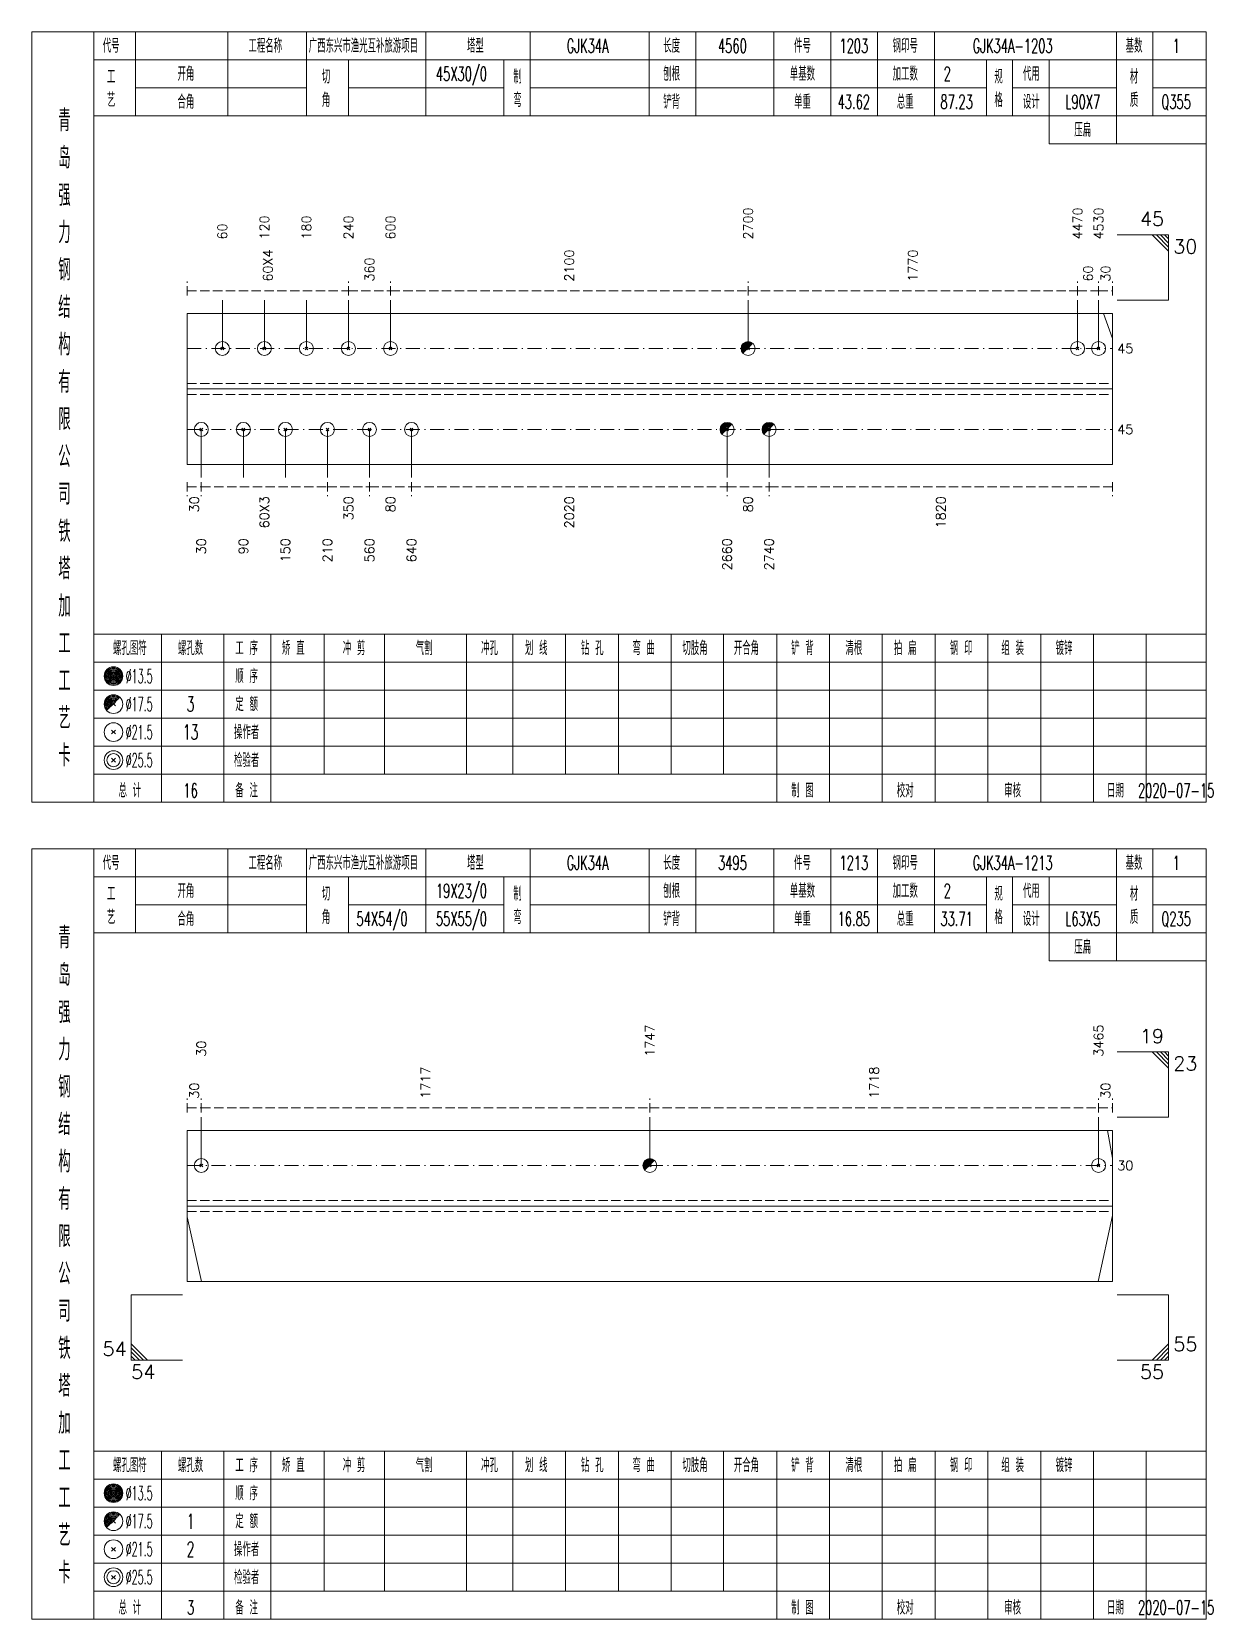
# Model space of a CAD drawing. Extents: x 0 to 2606, y -377 to 6479.
# Drawn here: x 1307 to 1559.9, y 1225 to 1565 of the extents above; entities that cross this region are included whole.
import ezdxf
from ezdxf.enums import TextEntityAlignment as Align

# ---------------------------------------------------------------- set-up
doc = ezdxf.new("R2010")
doc.units = 0
doc.header["$MEASUREMENT"] = 0
doc.linetypes.add('一点画线', pattern=[5.2, 3, -1, 0.2, -1])
doc.linetypes.add('虚线', pattern=[2.75, 2, -0.75])
doc.layers.get('0').update_dxf_attribs({"linetype": 'CONTINUOUS', "lineweight": 25})
doc.layers.add('1', color=7, linetype='CONTINUOUS', lineweight=25)
doc.layers.add('4', color=7, linetype='CONTINUOUS', lineweight=25)
doc.styles.get("Standard").update_dxf_attribs({"font": 'simplex.shx', "width": 0.7, "height": 3, "bigfont": 'gbhzfs.shx'})

msp = doc.modelspace()

# ---------------------------------------------------------------- linework, layer by layer
at = {"color": 7, "linetype": 'Continuous', "lineweight": 13}
for p, q in [((1550.4, 1521.5), (1539.4, 1521.5)), ((1546.9, 1521.5), (1550.4, 1518)), ((1547.78, 1521.5), (1550.4, 1518.88)), ((1548.65, 1521.5), (1550.4, 1519.75)), ((1549.53, 1521.5), (1550.4, 1520.62)), ((1550.4, 1507.5), (1550.4, 1521.5)), ((1347.8, 1497.17), (1347.8, 1507.5)), ((1356.8, 1497.17), (1356.8, 1507.5)), ((1365.8, 1497.17), (1365.8, 1507.5)), ((1374.8, 1497.17), (1374.8, 1507.5)), ((1383.8, 1497.17), (1383.8, 1507.5)), ((1460.36, 1497.17), (1460.36, 1507.5)), ((1530.9, 1497.17), (1530.9, 1507.5)), ((1535.4, 1497.17), (1535.4, 1507.5)), ((1550.4, 1507.5), (1539.4, 1507.5)), ((1538.4, 1499.28), (1536.45, 1504.67)), ((1347.5, 1496.87), (1348.1, 1497.47)), ((1348.1, 1496.87), (1347.5, 1497.47)), ((1356.5, 1496.87), (1357.1, 1497.47)), ((1357.1, 1496.87), (1356.5, 1497.47)), ((1365.5, 1496.87), (1366.1, 1497.47)), ((1366.1, 1496.87), (1365.5, 1497.47)), ((1374.5, 1496.87), (1375.1, 1497.47)), ((1375.1, 1496.87), (1374.5, 1497.47)), ((1383.5, 1496.87), (1384.1, 1497.47)), ((1384.1, 1496.87), (1383.5, 1497.47)), ((1530.6, 1496.87), (1531.2, 1497.47)), ((1531.2, 1496.87), (1530.6, 1497.47)), ((1535.1, 1496.87), (1535.7, 1497.47)), ((1535.7, 1496.87), (1535.1, 1497.47)), ((1343.3, 1479.83), (1343.3, 1469.5)), ((1352.3, 1479.83), (1352.3, 1469.5)), ((1361.3, 1479.83), (1361.3, 1469.5)), ((1370.3, 1479.83), (1370.3, 1469.5)), ((1379.3, 1479.83), (1379.3, 1469.5)), ((1388.3, 1479.83), (1388.3, 1469.5)), ((1455.86, 1479.83), (1455.86, 1469.5)), ((1464.86, 1479.83), (1464.86, 1469.5)), ((1550.4, 1346.5), (1539.4, 1346.5)), ((1546.9, 1346.5), (1550.4, 1343)), ((1547.78, 1346.5), (1550.4, 1343.88)), ((1548.65, 1346.5), (1550.4, 1344.75)), ((1549.53, 1346.5), (1550.4, 1345.62)), ((1550.4, 1332.5), (1550.4, 1346.5)), ((1343.3, 1322.19), (1343.3, 1332.5)), ((1439.32, 1322.19), (1439.32, 1332.5)), ((1535.4, 1322.19), (1535.4, 1332.5)), ((1538.4, 1323.78), (1537.32, 1329.69)), ((1550.4, 1332.5), (1539.4, 1332.5)), ((1343, 1321.89), (1343.6, 1322.49)), ((1343.6, 1321.89), (1343, 1322.49)), ((1535.1, 1321.89), (1535.7, 1322.49)), ((1535.7, 1321.89), (1535.1, 1322.49)), ((1340.3, 1311.19), (1343.36, 1297.31)), ((1538.4, 1311.44), (1535.28, 1297.31)), ((1328.3, 1294.5), (1339.3, 1294.5)), ((1328.3, 1294.5), (1328.3, 1280.5)), ((1550.4, 1294.5), (1539.4, 1294.5)), ((1550.4, 1294.5), (1550.4, 1280.5)), ((1331.8, 1280.5), (1328.3, 1284)), ((1330.92, 1280.5), (1328.3, 1283.12)), ((1330.05, 1280.5), (1328.3, 1282.25)), ((1546.9, 1280.5), (1550.4, 1284)), ((1547.78, 1280.5), (1550.4, 1283.12)), ((1548.65, 1280.5), (1550.4, 1282.25)), ((1329.17, 1280.5), (1328.3, 1281.38)), ((1328.3, 1280.5), (1339.3, 1280.5)), ((1550.4, 1280.5), (1539.4, 1280.5)), ((1549.53, 1280.5), (1550.4, 1281.38))]:
    msp.add_line(p, q, dxfattribs=at)
at = {"color": 8, "linetype": '虚线', "lineweight": 9}
for p, q in [((1340.3, 1508.5), (1340.3, 1511.5)), ((1374.8, 1508.5), (1374.8, 1511.5)), ((1374.8, 1508.5), (1374.8, 1511.5)), ((1383.8, 1508.5), (1383.8, 1511.5)), ((1383.8, 1508.5), (1383.8, 1511.5)), ((1460.36, 1508.5), (1460.36, 1511.5)), ((1460.36, 1508.5), (1460.36, 1511.5)), ((1530.9, 1508.5), (1530.9, 1511.5)), ((1530.9, 1508.5), (1530.9, 1511.5)), ((1535.4, 1508.5), (1535.4, 1511.5)), ((1535.4, 1508.5), (1535.4, 1511.5)), ((1538.4, 1508.5), (1538.4, 1511.5)), ((1340.3, 1509.5), (1374.8, 1509.5)), ((1374.8, 1509.5), (1383.8, 1509.5)), ((1383.8, 1509.5), (1460.36, 1509.5)), ((1460.36, 1509.5), (1530.9, 1509.5)), ((1530.9, 1509.5), (1535.4, 1509.5)), ((1535.4, 1509.5), (1538.4, 1509.5)), ((1340.3, 1468.5), (1340.3, 1465.5)), ((1340.3, 1467.5), (1343.3, 1467.5)), ((1343.3, 1468.5), (1343.3, 1465.5)), ((1343.3, 1468.5), (1343.3, 1465.5)), ((1343.3, 1467.5), (1370.3, 1467.5)), ((1370.3, 1468.5), (1370.3, 1465.5)), ((1370.3, 1468.5), (1370.3, 1465.5)), ((1370.3, 1467.5), (1379.3, 1467.5)), ((1379.3, 1468.5), (1379.3, 1465.5)), ((1379.3, 1468.5), (1379.3, 1465.5)), ((1379.3, 1467.5), (1388.3, 1467.5)), ((1388.3, 1468.5), (1388.3, 1465.5)), ((1388.3, 1468.5), (1388.3, 1465.5)), ((1388.3, 1467.5), (1455.86, 1467.5)), ((1455.86, 1468.5), (1455.86, 1465.5)), ((1455.86, 1468.5), (1455.86, 1465.5)), ((1455.86, 1467.5), (1464.86, 1467.5)), ((1464.86, 1468.5), (1464.86, 1465.5)), ((1464.86, 1468.5), (1464.86, 1465.5)), ((1464.86, 1467.5), (1538.4, 1467.5)), ((1538.4, 1468.5), (1538.4, 1465.5)), ((1340.3, 1333.5), (1340.3, 1336.5)), ((1343.3, 1333.5), (1343.3, 1336.5)), ((1343.3, 1333.5), (1343.3, 1336.5)), ((1439.32, 1333.5), (1439.32, 1336.5)), ((1439.32, 1333.5), (1439.32, 1336.5)), ((1535.4, 1333.5), (1535.4, 1336.5)), ((1535.4, 1333.5), (1535.4, 1336.5)), ((1538.4, 1333.5), (1538.4, 1336.5)), ((1340.3, 1334.5), (1343.3, 1334.5)), ((1343.3, 1334.5), (1439.32, 1334.5)), ((1439.32, 1334.5), (1535.4, 1334.5)), ((1535.4, 1334.5), (1538.4, 1334.5))]:
    msp.add_line(p, q, dxfattribs=at)
at = {"color": 7, "linetype": 'Continuous', "lineweight": 18}
for p, q in [((1340.3, 1504.67), (1340.3, 1472.33)), ((1340.3, 1504.67), (1538.4, 1504.67)), ((1538.4, 1504.67), (1538.4, 1472.33)), ((1340.3, 1488.5), (1538.4, 1488.5)), ((1340.3, 1329.69), (1340.3, 1297.31)), ((1340.3, 1329.69), (1538.4, 1329.69)), ((1538.4, 1329.69), (1538.4, 1297.31)), ((1340.3, 1313.5), (1538.4, 1313.5))]:
    msp.add_line(p, q, dxfattribs=at)
at = {"color": 3, "linetype": '一点画线', "lineweight": 13}
for p, q in [((1340.3, 1497.17), (1538.4, 1497.17)), ((1340.3, 1479.83), (1538.4, 1479.83)), ((1340.3, 1322.19), (1538.4, 1322.19))]:
    msp.add_line(p, q, dxfattribs=at)
at = {"color": 7, "linetype": 'Continuous', "lineweight": 0}
for p, q in [((1460.06, 1496.87), (1460.66, 1497.47)), ((1460.06, 1497.47), (1460.66, 1496.87)), ((1439.02, 1321.89), (1439.62, 1322.49)), ((1439.02, 1322.49), (1439.62, 1321.89))]:
    msp.add_line(p, q, dxfattribs=at)
at = {"color": 1, "linetype": '虚线', "lineweight": 18}
for p, q in [((1340.3, 1489.67), (1538.4, 1489.67)), ((1340.3, 1487.33), (1538.4, 1487.33)), ((1340.3, 1314.69), (1538.4, 1314.69)), ((1340.3, 1312.31), (1538.4, 1312.31))]:
    msp.add_line(p, q, dxfattribs=at)
at = {"color": 7, "linetype": 'Continuous', "lineweight": 13}
for centre in [(1347.8, 1497.17), (1356.8, 1497.17), (1365.8, 1497.17), (1374.8, 1497.17), (1383.8, 1497.17), (1460.36, 1497.17), (1530.9, 1497.17), (1535.4, 1497.17), (1343.3, 1322.19), (1439.32, 1322.19), (1535.4, 1322.19)]:
    msp.add_circle(centre, 1.5, dxfattribs=at)
for centre, radius in [((1460.36, 1497.17), 1.35), ((1460.36, 1497.17), 1.2), ((1460.36, 1497.17), 1.05), ((1460.36, 1497.17), 0.9), ((1460.36, 1497.17), 0.75), ((1460.36, 1497.17), 0.6), ((1460.36, 1497.17), 0.45), ((1460.36, 1497.17), 0.3), ((1460.36, 1497.17), 0.15), ((1439.32, 1322.19), 1.35), ((1439.32, 1322.19), 1.2), ((1439.32, 1322.19), 1.05), ((1439.32, 1322.19), 0.9), ((1439.32, 1322.19), 0.75), ((1439.32, 1322.19), 0.6), ((1439.32, 1322.19), 0.45), ((1439.32, 1322.19), 0.3), ((1439.32, 1322.19), 0.15)]:
    msp.add_arc(centre, radius, 45, 225, dxfattribs=at)
at = {"layer": '1', "color": 7, "linetype": 'Continuous', "lineweight": 13}
for p, q in [((1343, 1479.53), (1343.6, 1480.13)), ((1343.6, 1479.53), (1343, 1480.13)), ((1352, 1479.53), (1352.6, 1480.13)), ((1352.6, 1479.53), (1352, 1480.13)), ((1361, 1479.53), (1361.6, 1480.13)), ((1361.6, 1479.53), (1361, 1480.13)), ((1370, 1479.53), (1370.6, 1480.13)), ((1370.6, 1479.53), (1370, 1480.13)), ((1379, 1479.53), (1379.6, 1480.13)), ((1379.6, 1479.53), (1379, 1480.13)), ((1388, 1479.53), (1388.6, 1480.13)), ((1388.6, 1479.53), (1388, 1480.13))]:
    msp.add_line(p, q, dxfattribs=at)
at = {"layer": '1', "color": 7, "linetype": 'Continuous', "lineweight": 0}
for p, q in [((1455.56, 1479.53), (1456.16, 1480.13)), ((1455.56, 1480.13), (1456.16, 1479.53)), ((1464.56, 1479.53), (1465.16, 1480.13)), ((1464.56, 1480.13), (1465.16, 1479.53))]:
    msp.add_line(p, q, dxfattribs=at)
at = {"layer": '1', "color": 7, "linetype": 'Continuous', "lineweight": 18}
for p, q in [((1340.3, 1472.33), (1538.4, 1472.33)), ((1340.3, 1297.31), (1538.4, 1297.31))]:
    msp.add_line(p, q, dxfattribs=at)
at = {"layer": '1', "color": 7, "linetype": 'Continuous', "lineweight": 13}
for centre in [(1343.3, 1479.83), (1352.3, 1479.83), (1361.3, 1479.83), (1370.3, 1479.83), (1379.3, 1479.83), (1388.3, 1479.83), (1455.86, 1479.83), (1464.86, 1479.83)]:
    msp.add_circle(centre, 1.5, dxfattribs=at)
for centre, radius in [((1455.86, 1479.83), 1.35), ((1455.86, 1479.83), 1.2), ((1455.86, 1479.83), 1.05), ((1455.86, 1479.83), 0.9), ((1455.86, 1479.83), 0.75), ((1455.86, 1479.83), 0.6), ((1455.86, 1479.83), 0.45), ((1455.86, 1479.83), 0.3), ((1455.86, 1479.83), 0.15), ((1464.86, 1479.83), 1.35), ((1464.86, 1479.83), 1.2), ((1464.86, 1479.83), 1.05), ((1464.86, 1479.83), 0.9), ((1464.86, 1479.83), 0.75), ((1464.86, 1479.83), 0.6), ((1464.86, 1479.83), 0.45), ((1464.86, 1479.83), 0.3), ((1464.86, 1479.83), 0.15)]:
    msp.add_arc(centre, radius, 45, 225, dxfattribs=at)
at = {"layer": '4', "color": 1, "linetype": 'Continuous', "lineweight": 18}
for p, q in [((1320.3, 1400), (1320.3, 1565)), ((1329.2, 1547), (1329.2, 1565)), ((1349, 1547), (1349, 1565)), ((1365.8, 1547), (1365.8, 1565)), ((1391.4, 1547), (1391.4, 1565)), ((1413.7, 1547), (1413.7, 1565)), ((1439.2, 1547), (1439.2, 1565)), ((1449.2, 1547), (1449.2, 1565)), ((1465.9, 1547), (1465.9, 1565)), ((1478.1, 1547), (1478.1, 1565)), ((1488.1, 1547), (1488.1, 1565)), ((1500.3, 1547), (1500.3, 1565)), ((1539.2, 1541), (1539.2, 1565)), ((1547, 1547), (1547, 1565)), ((1320.3, 1559), (1558.4, 1559)), ((1374.8, 1547), (1374.8, 1559)), ((1408.1, 1547), (1408.1, 1559)), ((1511.4, 1547), (1511.4, 1559)), ((1517, 1547), (1517, 1559)), ((1524.8, 1541), (1524.8, 1559)), ((1329.2, 1553), (1365.8, 1553)), ((1374.8, 1553), (1408.1, 1553)), ((1413.7, 1553), (1511.4, 1553)), ((1517, 1553), (1539.2, 1553)), ((1547, 1553), (1558.4, 1553)), ((1320.3, 1547), (1558.4, 1547)), ((1524.8, 1541), (1558.4, 1541)), ((1320.3, 1436), (1558.4, 1436)), ((1334.8, 1400), (1334.8, 1436)), ((1348.1, 1400), (1348.1, 1436)), ((1358.2, 1400), (1358.2, 1436)), ((1369.6, 1406), (1369.6, 1436)), ((1382.5, 1406), (1382.5, 1436)), ((1400.1, 1406), (1400.1, 1436)), ((1410, 1406), (1410, 1436)), ((1421.3, 1406), (1421.3, 1436)), ((1432.6, 1406), (1432.6, 1436)), ((1443.9, 1406), (1443.9, 1436)), ((1455.1, 1406), (1455.1, 1436)), ((1466.5, 1406), (1466.5, 1436)), ((1477.8, 1406), (1477.8, 1436)), ((1489.1, 1406), (1489.1, 1436)), ((1500.4, 1406), (1500.4, 1436)), ((1511.7, 1406), (1511.7, 1436)), ((1523, 1406), (1523, 1436)), ((1534.3, 1406), (1534.3, 1436)), ((1545.6, 1406), (1545.6, 1436)), ((1320.3, 1430), (1558.4, 1430)), ((1320.3, 1424), (1558.4, 1424)), ((1320.3, 1418), (1558.4, 1418)), ((1320.3, 1412), (1558.4, 1412)), ((1320.3, 1406), (1558.4, 1406)), ((1466.5, 1400), (1466.5, 1406)), ((1477.8, 1400), (1477.8, 1406)), ((1489.1, 1400), (1489.1, 1406)), ((1500.4, 1400), (1500.4, 1406)), ((1511.7, 1400), (1511.7, 1406)), ((1523, 1400), (1523, 1406)), ((1534.3, 1400), (1534.3, 1406)), ((1545.6, 1400), (1545.6, 1406)), ((1320.3, 1225), (1320.3, 1390)), ((1329.2, 1372), (1329.2, 1390)), ((1349, 1372), (1349, 1390)), ((1365.8, 1372), (1365.8, 1390)), ((1391.4, 1372), (1391.4, 1390)), ((1413.7, 1372), (1413.7, 1390)), ((1439.2, 1372), (1439.2, 1390)), ((1449.2, 1372), (1449.2, 1390)), ((1465.9, 1372), (1465.9, 1390)), ((1478.1, 1372), (1478.1, 1390)), ((1488.1, 1372), (1488.1, 1390)), ((1500.3, 1372), (1500.3, 1390)), ((1539.2, 1366), (1539.2, 1390)), ((1547, 1372), (1547, 1390)), ((1320.3, 1384), (1558.4, 1384)), ((1374.8, 1372), (1374.8, 1384)), ((1408.1, 1372), (1408.1, 1384)), ((1511.4, 1372), (1511.4, 1384)), ((1517, 1372), (1517, 1384)), ((1524.8, 1366), (1524.8, 1384)), ((1329.2, 1378), (1365.8, 1378)), ((1374.8, 1378), (1408.1, 1378)), ((1413.7, 1378), (1511.4, 1378)), ((1517, 1378), (1539.2, 1378)), ((1547, 1378), (1558.4, 1378)), ((1320.3, 1372), (1558.4, 1372)), ((1524.8, 1366), (1558.4, 1366)), ((1320.3, 1261), (1558.4, 1261)), ((1334.8, 1225), (1334.8, 1261)), ((1348.1, 1225), (1348.1, 1261)), ((1358.2, 1225), (1358.2, 1261)), ((1369.6, 1231), (1369.6, 1261)), ((1382.5, 1231), (1382.5, 1261)), ((1400.1, 1231), (1400.1, 1261)), ((1410, 1231), (1410, 1261)), ((1421.3, 1231), (1421.3, 1261)), ((1432.6, 1231), (1432.6, 1261)), ((1443.9, 1231), (1443.9, 1261)), ((1455.1, 1231), (1455.1, 1261)), ((1466.5, 1231), (1466.5, 1261)), ((1477.8, 1231), (1477.8, 1261)), ((1489.1, 1231), (1489.1, 1261)), ((1500.4, 1231), (1500.4, 1261)), ((1511.7, 1231), (1511.7, 1261)), ((1523, 1231), (1523, 1261)), ((1534.3, 1231), (1534.3, 1261)), ((1545.6, 1231), (1545.6, 1261)), ((1320.3, 1255), (1558.4, 1255)), ((1320.3, 1249), (1558.4, 1249)), ((1320.3, 1243), (1558.4, 1243)), ((1320.3, 1237), (1558.4, 1237)), ((1320.3, 1231), (1558.4, 1231)), ((1466.5, 1225), (1466.5, 1231)), ((1477.8, 1225), (1477.8, 1231)), ((1489.1, 1225), (1489.1, 1231)), ((1500.4, 1225), (1500.4, 1231)), ((1511.7, 1225), (1511.7, 1231)), ((1523, 1225), (1523, 1231)), ((1534.3, 1225), (1534.3, 1231)), ((1545.6, 1225), (1545.6, 1231))]:
    msp.add_line(p, q, dxfattribs=at)
at = {"layer": '4', "color": 7, "linetype": 'Continuous', "lineweight": 13}
for p, q in [((1324.3, 1426.8), (1324.7, 1427.2)), ((1324.7, 1426.8), (1324.3, 1427.2)), ((1324.1, 1414.6), (1324.9, 1415.4)), ((1324.9, 1414.6), (1324.1, 1415.4)), ((1324.1, 1408.6), (1324.9, 1409.4)), ((1324.9, 1408.6), (1324.1, 1409.4)), ((1324.3, 1251.8), (1324.7, 1252.2)), ((1324.7, 1251.8), (1324.3, 1252.2)), ((1324.1, 1239.6), (1324.9, 1240.4)), ((1324.9, 1239.6), (1324.1, 1240.4)), ((1324.1, 1233.6), (1324.9, 1234.4)), ((1324.9, 1233.6), (1324.1, 1234.4))]:
    msp.add_line(p, q, dxfattribs=at)
at = {"layer": '4', "color": 7, "linetype": 'Continuous', "lineweight": 0}
for p, q in [((1324.1, 1420.6), (1324.9, 1421.4)), ((1324.1, 1421.4), (1324.9, 1420.6)), ((1324.1, 1245.6), (1324.9, 1246.4)), ((1324.1, 1246.4), (1324.9, 1245.6))]:
    msp.add_line(p, q, dxfattribs=at)
at = {"layer": '4', "color": 1, "linetype": 'Continuous', "lineweight": 18}
for points in [[(1307, 1565), (1307, 1400), (1558.4, 1400), (1558.4, 1565)], [(1307, 1390), (1307, 1225), (1558.4, 1225), (1558.4, 1390)]]:
    msp.add_lwpolyline(points, close=True, dxfattribs=at)
at = {"layer": '4', "color": 7, "linetype": 'Continuous', "lineweight": 13}
for centre, radius in [((1324.5, 1427), 2), ((1324.5, 1427), 1.8), ((1324.5, 1427), 1.6), ((1324.5, 1427), 1.4), ((1324.5, 1427), 1.2), ((1324.5, 1427), 1), ((1324.5, 1427), 0.8), ((1324.5, 1427), 0.6), ((1324.5, 1427), 0.4), ((1324.5, 1427), 0.2), ((1324.5, 1421), 2), ((1324.5, 1415), 2), ((1324.5, 1409), 2), ((1324.5, 1409), 1.4), ((1324.5, 1252), 2), ((1324.5, 1252), 1.8), ((1324.5, 1252), 1.6), ((1324.5, 1252), 1.4), ((1324.5, 1252), 1.2), ((1324.5, 1252), 1), ((1324.5, 1252), 0.8), ((1324.5, 1252), 0.6), ((1324.5, 1252), 0.4), ((1324.5, 1252), 0.2), ((1324.5, 1246), 2), ((1324.5, 1240), 2), ((1324.5, 1234), 2), ((1324.5, 1234), 1.4)]:
    msp.add_circle(centre, radius, dxfattribs=at)
for centre, radius in [((1324.5, 1421), 1.8), ((1324.5, 1421), 1.6), ((1324.5, 1421), 1.4), ((1324.5, 1421), 1.2), ((1324.5, 1421), 1), ((1324.5, 1421), 0.8), ((1324.5, 1421), 0.6), ((1324.5, 1421), 0.4), ((1324.5, 1421), 0.2), ((1324.5, 1246), 1.8), ((1324.5, 1246), 1.6), ((1324.5, 1246), 1.4), ((1324.5, 1246), 1.2), ((1324.5, 1246), 1), ((1324.5, 1246), 0.8), ((1324.5, 1246), 0.6), ((1324.5, 1246), 0.4), ((1324.5, 1246), 0.2)]:
    msp.add_arc(centre, radius, 45, 225, dxfattribs=at)

# ---------------------------------------------------------------- texts
at = {"color": 7, "linetype": 'Continuous', "lineweight": 13}
for s, p in [('2700', (1460.36, 1520.5)), ('4470', (1530.9, 1520.5)), ('4530', (1535.4, 1520.5)), ('60', (1347.8, 1520.5)), ('120', (1356.8, 1520.5)), ('180', (1365.8, 1520.5)), ('240', (1374.8, 1520.5)), ('600', (1383.8, 1520.5)), ('1747', (1439.32, 1345.5)), ('3465', (1535.4, 1345.5)), ('30', (1343.3, 1345.5))]:
    msp.add_text(s, height=2, rotation=90, dxfattribs=at).set_placement(p, align=Align.MIDDLE_LEFT)
for s, p in [('45', (1549.4, 1522.5)), ('19', (1549.4, 1347.5)), ('54', (1327.3, 1280.5))]:
    msp.add_text(s, height=3, dxfattribs=at).set_placement(p, align=Align.BOTTOM_RIGHT)
for s, p in [('30', (1551.4, 1520.5)), ('23', (1551.4, 1345.5)), ('54', (1328.3, 1279.5))]:
    msp.add_text(s, height=3, dxfattribs=at).set_placement(p, align=Align.TOP_LEFT)
at = {"color": 8, "linetype": 'Continuous', "lineweight": 9}
for s, p in [('60X4', (1357.55, 1511.5)), ('2100', (1422.08, 1511.5)), ('1770', (1495.63, 1511.5)), ('360', (1379.3, 1511.5)), ('60', (1533.15, 1511.5)), ('30', (1536.9, 1511.5)), ('1717', (1391.31, 1336.5)), ('1718', (1487.36, 1336.5)), ('30', (1341.8, 1336.5)), ('30', (1536.9, 1336.5))]:
    msp.add_text(s, height=2, rotation=90, dxfattribs=at).set_placement(p, align=Align.MIDDLE_LEFT)
at = {"color": 7, "linetype": 'Continuous', "lineweight": 13}
for s, p in [('45', (1539.4, 1497.17)), ('45', (1539.4, 1479.83)), ('30', (1539.4, 1322.19))]:
    msp.add_text(s, height=2, dxfattribs=at).set_placement(p, align=Align.MIDDLE_LEFT)
at = {"color": 8, "linetype": 'Continuous', "lineweight": 9}
for s, p in [('30', (1341.8, 1465.5)), ('60X3', (1356.8, 1465.5)), ('350', (1374.8, 1465.5)), ('80', (1383.8, 1465.5)), ('2020', (1422.08, 1465.5)), ('80', (1460.36, 1465.5)), ('1820', (1501.63, 1465.5))]:
    msp.add_text(s, height=2, rotation=90, dxfattribs=at).set_placement(p, align=Align.MIDDLE_RIGHT)
at = {"color": 7, "linetype": 'Continuous', "lineweight": 13}
msp.add_text('55', height=3, dxfattribs=at).set_placement((1551.4, 1281.5), align=Align.BOTTOM_LEFT)
msp.add_text('55', height=3, dxfattribs=at).set_placement((1549.4, 1279.5), align=Align.TOP_RIGHT)
at = {"layer": '1', "color": 7, "linetype": 'Continuous', "lineweight": 13}
for s, p in [('30', (1343.3, 1456.5)), ('90', (1352.3, 1456.5)), ('150', (1361.3, 1456.5)), ('210', (1370.3, 1456.5)), ('560', (1379.3, 1456.5)), ('640', (1388.3, 1456.5)), ('2660', (1455.86, 1456.5)), ('2740', (1464.86, 1456.5))]:
    msp.add_text(s, height=2, rotation=90, dxfattribs=at).set_placement(p, align=Align.MIDDLE_RIGHT)
at = {"layer": '4', "color": 1, "linetype": 'Continuous', "lineweight": 13}
for s, height, width, p in [('代号', 3, 0.6, (1324, 1562)), ('工程名称', 3, 0.6, (1357, 1562)), ('广西东兴市渔光互补旅游项目', 3, 0.6, (1378, 1562)), ('塔型', 3, 0.6, (1402, 1562)), ('GJK34A', 3, 0.6, (1426, 1562)), ('长度', 3, 0.6, (1444, 1562)), ('4560', 3, 0.6, (1457, 1562)), ('件号', 3, 0.6, (1472, 1562)), ('1203', 3, 0.6, (1483, 1562)), ('钢印号', 3, 0.6, (1494, 1562)), ('GJK34A-1203', 3, 0.6, (1517, 1562)), ('基数', 3, 0.6, (1543, 1562)), ('1', 3, 0.6, (1552, 1562)), ('开角', 3, 0.6, (1340, 1556)), ('45X30/0', 3, 0.6, (1399, 1556)), ('刨根', 3, 0.6, (1444, 1556)), ('单基数', 3, 0.6, (1472, 1556)), ('加工数', 3, 0.6, (1494, 1556)), ('2', 3, 0.6, (1503, 1556)), ('代用', 3, 0.6, (1521, 1556)), ('材', 3, 0.6, (1543, 1555.4)), ('工', 3, 0.6, (1324, 1555.4)), ('切', 3, 0.6, (1370, 1555.4)), ('制', 3, 0.6, (1411, 1555.4)), ('规', 3, 0.6, (1514, 1555.4)), ('艺', 3, 0.6, (1324, 1550.4)), ('合角', 3, 0.6, (1340, 1550)), ('角', 3, 0.6, (1370, 1550.4)), ('弯', 3, 0.6, (1411, 1550.4)), ('铲背', 3, 0.6, (1444, 1550)), ('单重', 3, 0.6, (1472, 1550)), ('43.62', 3, 0.6, (1483, 1550)), ('总重', 3, 0.6, (1494, 1550)), ('87.23', 3, 0.6, (1505, 1550)), ('格', 3, 0.6, (1514, 1550.4)), ('设计', 3, 0.6, (1521, 1550)), ('L90X7', 3, 0.6, (1532, 1550)), ('质', 3, 0.6, (1543, 1550.4)), ('Q355', 3, 0.6, (1552, 1550)), ('青', 4.6, 0.8, (1314, 1546)), ('压扁', 3, 0.6, (1532, 1544)), ('岛', 4.6, 0.8, (1314, 1538)), ('强', 4.6, 0.8, (1314, 1530)), ('力', 4.6, 0.8, (1314, 1522)), ('钢', 4.6, 0.8, (1314, 1514)), ('结', 4.6, 0.8, (1314, 1506)), ('构', 4.6, 0.8, (1314, 1498)), ('有', 4.6, 0.8, (1314, 1490)), ('限', 4.6, 0.8, (1314, 1482)), ('公', 4.6, 0.8, (1314, 1474)), ('司', 4.6, 0.8, (1314, 1466)), ('铁', 4.6, 0.8, (1314, 1458)), ('塔', 4.6, 0.8, (1314, 1450)), ('加', 4.6, 0.8, (1314, 1442)), ('工', 4.6, 0.8, (1314, 1434)), ('螺孔图符', 3, 0.6, (1328, 1433)), ('螺孔数', 3, 0.6, (1341, 1433)), ('工 序', 3, 0.6, (1353, 1433)), ('矫 直', 3, 0.6, (1363, 1433)), ('冲 剪', 3, 0.6, (1376, 1433)), ('气割', 3, 0.6, (1391, 1433)), ('冲孔', 3, 0.6, (1405, 1433)), ('划 线', 3, 0.6, (1415, 1433)), ('钻 孔', 3, 0.6, (1427, 1433)), ('弯 曲', 3, 0.6, (1438, 1433)), ('切肢角', 3, 0.6, (1449, 1433)), ('开合角', 3, 0.6, (1460, 1433)), ('铲 背', 3, 0.6, (1472, 1433)), ('清根', 3, 0.6, (1483, 1433)), ('拍 扁', 3, 0.6, (1494, 1433)), ('钢 印', 3, 0.6, (1506, 1433)), ('组 装', 3, 0.6, (1517, 1433)), ('镀锌', 3, 0.6, (1528, 1433)), ('工', 4.6, 0.8, (1314, 1426)), ('%%C13.5', 3, 0.5, (1330, 1427)), ('顺 序', 3, 0.6, (1353, 1427)), ('%%C17.5', 3, 0.5, (1330, 1421)), ('3', 3.2, 0.6, (1341, 1421)), ('定 额', 3, 0.6, (1353, 1421)), ('艺', 4.6, 0.8, (1314, 1418)), ('%%C21.5', 3, 0.5, (1330, 1415)), ('13', 3.2, 0.6, (1341, 1415)), ('操作者', 3, 0.6, (1353, 1415)), ('卡', 4.6, 0.8, (1314, 1410)), ('%%C25.5', 3, 0.5, (1330, 1409)), ('检验者', 3, 0.6, (1353, 1409)), ('总 计', 3, 0.6, (1328, 1402.5)), ('备 注', 3, 0.6, (1353, 1402.5)), ('制 图', 3, 0.6, (1472, 1402.5)), ('校对', 3, 0.6, (1494, 1402.5)), ('审核', 3, 0.6, (1517, 1402.5)), ('日期', 3, 0.6, (1539, 1402.5)), ('16', 3, 0.6, (1341, 1402.5)), ('2020-07-15', 3, 0.6, (1552, 1402.5)), ('代号', 3, 0.6, (1324, 1387)), ('工程名称', 3, 0.6, (1357, 1387)), ('广西东兴市渔光互补旅游项目', 3, 0.6, (1378, 1387)), ('塔型', 3, 0.6, (1402, 1387)), ('GJK34A', 3, 0.6, (1426, 1387)), ('长度', 3, 0.6, (1444, 1387)), ('3495', 3, 0.6, (1457, 1387)), ('件号', 3, 0.6, (1472, 1387)), ('1213', 3, 0.6, (1483, 1387)), ('钢印号', 3, 0.6, (1494, 1387)), ('GJK34A-1213', 3, 0.6, (1517, 1387)), ('基数', 3, 0.6, (1543, 1387)), ('1', 3, 0.6, (1552, 1387)), ('工', 3, 0.6, (1324, 1380.4)), ('开角', 3, 0.6, (1340, 1381)), ('切', 3, 0.6, (1370, 1380.4)), ('19X23/0', 3, 0.6, (1399, 1381)), ('制', 3, 0.6, (1411, 1380.4)), ('刨根', 3, 0.6, (1444, 1381)), ('单基数', 3, 0.6, (1472, 1381)), ('加工数', 3, 0.6, (1494, 1381)), ('2', 3, 0.6, (1503, 1381)), ('规', 3, 0.6, (1514, 1380.4)), ('代用', 3, 0.6, (1521, 1381)), ('材', 3, 0.6, (1543, 1380.4)), ('艺', 3, 0.6, (1324, 1375.4)), ('角', 3, 0.6, (1370, 1375.4)), ('54X54/0', 3, 0.6, (1382, 1375)), ('55X55/0', 3, 0.6, (1399, 1375)), ('弯', 3, 0.6, (1411, 1375.4)), ('格', 3, 0.6, (1514, 1375.4)), ('质', 3, 0.6, (1543, 1375.4)), ('青', 4.6, 0.8, (1314, 1371)), ('合角', 3, 0.6, (1340, 1375)), ('铲背', 3, 0.6, (1444, 1375)), ('单重', 3, 0.6, (1472, 1375)), ('16.85', 3, 0.6, (1483, 1375)), ('总重', 3, 0.6, (1494, 1375)), ('33.71', 3, 0.6, (1505, 1375)), ('设计', 3, 0.6, (1521, 1375)), ('L63X5', 3, 0.6, (1532, 1375)), ('Q235', 3, 0.6, (1552, 1375)), ('压扁', 3, 0.6, (1532, 1369)), ('岛', 4.6, 0.8, (1314, 1363)), ('强', 4.6, 0.8, (1314, 1355)), ('力', 4.6, 0.8, (1314, 1347)), ('钢', 4.6, 0.8, (1314, 1339)), ('结', 4.6, 0.8, (1314, 1331)), ('构', 4.6, 0.8, (1314, 1323)), ('有', 4.6, 0.8, (1314, 1315)), ('限', 4.6, 0.8, (1314, 1307)), ('公', 4.6, 0.8, (1314, 1299)), ('司', 4.6, 0.8, (1314, 1291)), ('铁', 4.6, 0.8, (1314, 1283)), ('塔', 4.6, 0.8, (1314, 1275)), ('加', 4.6, 0.8, (1314, 1267)), ('工', 4.6, 0.8, (1314, 1259)), ('螺孔图符', 3, 0.6, (1328, 1258)), ('螺孔数', 3, 0.6, (1341, 1258)), ('工 序', 3, 0.6, (1353, 1258)), ('矫 直', 3, 0.6, (1363, 1258)), ('冲 剪', 3, 0.6, (1376, 1258)), ('气割', 3, 0.6, (1391, 1258)), ('冲孔', 3, 0.6, (1405, 1258)), ('划 线', 3, 0.6, (1415, 1258)), ('钻 孔', 3, 0.6, (1427, 1258)), ('弯 曲', 3, 0.6, (1438, 1258)), ('切肢角', 3, 0.6, (1449, 1258)), ('开合角', 3, 0.6, (1460, 1258)), ('铲 背', 3, 0.6, (1472, 1258)), ('清根', 3, 0.6, (1483, 1258)), ('拍 扁', 3, 0.6, (1494, 1258)), ('钢 印', 3, 0.6, (1506, 1258)), ('组 装', 3, 0.6, (1517, 1258)), ('镀锌', 3, 0.6, (1528, 1258)), ('工', 4.6, 0.8, (1314, 1251)), ('%%C13.5', 3, 0.5, (1330, 1252)), ('顺 序', 3, 0.6, (1353, 1252)), ('定 额', 3, 0.6, (1353, 1246)), ('艺', 4.6, 0.8, (1314, 1243)), ('%%C17.5', 3, 0.5, (1330, 1246)), ('1', 3.2, 0.6, (1341, 1246)), ('%%C21.5', 3, 0.5, (1330, 1240)), ('2', 3.2, 0.6, (1341, 1240)), ('操作者', 3, 0.6, (1353, 1240)), ('卡', 4.6, 0.8, (1314, 1235)), ('%%C25.5', 3, 0.5, (1330, 1234)), ('检验者', 3, 0.6, (1353, 1234)), ('总 计', 3, 0.6, (1328, 1227.5)), ('3', 3, 0.6, (1341, 1227.5)), ('备 注', 3, 0.6, (1353, 1227.5)), ('制 图', 3, 0.6, (1472, 1227.5)), ('校对', 3, 0.6, (1494, 1227.5)), ('审核', 3, 0.6, (1517, 1227.5)), ('日期', 3, 0.6, (1539, 1227.5)), ('2020-07-15', 3, 0.6, (1552, 1227.5))]:
    msp.add_text(s, height=height, dxfattribs=dict(at, width=width)).set_placement(p, align=Align.MIDDLE_CENTER)

doc.saveas('drawing.dxf')
